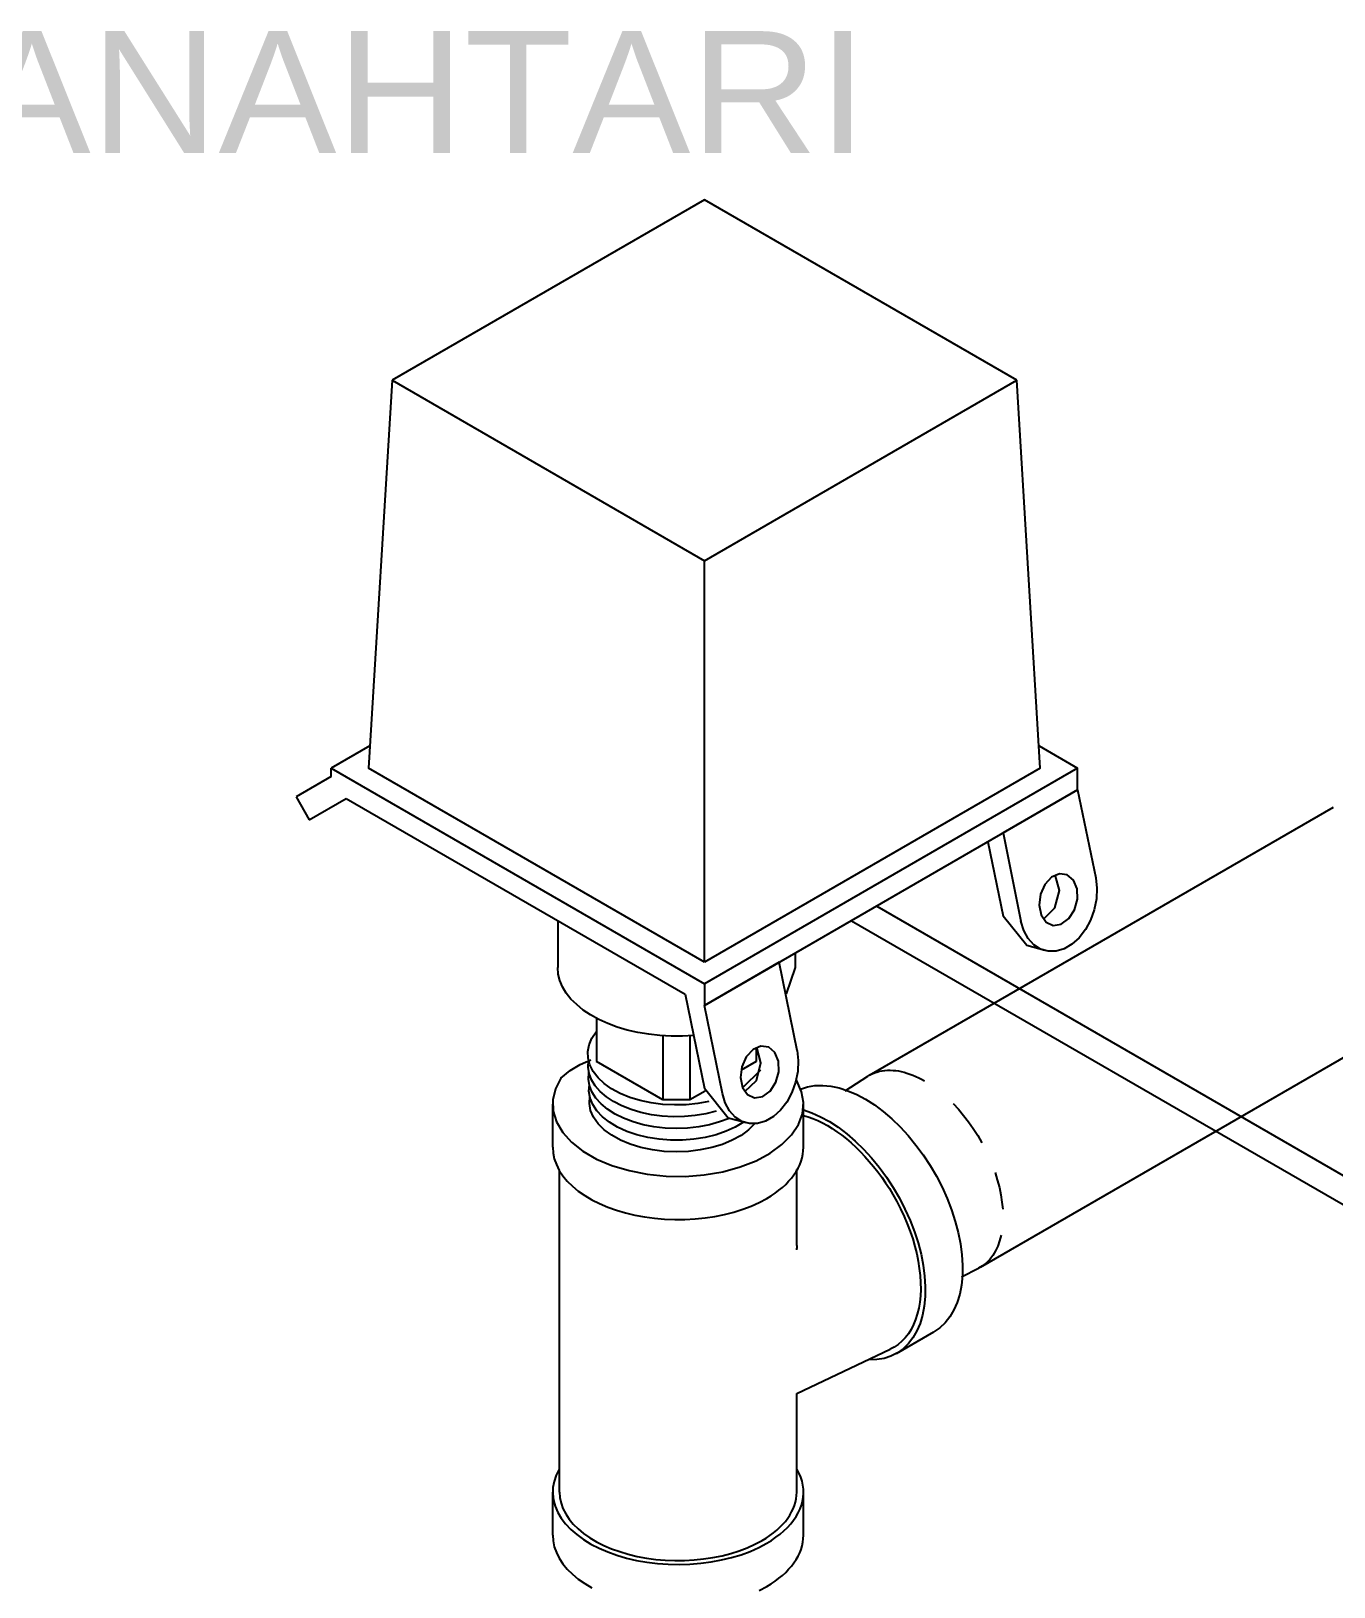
# Model space of a CAD drawing. Header units: centimetres. Extents: x 394264 to 551709, y 50011 to 59011.
# Drawn here: x 525574.2 to 525697.6, y 54217.4 to 54364.7 of the extents above; entities that cross this region are included whole.
import ezdxf

# ---------------------------------------------------------------- set-up
doc = ezdxf.new("R2010")
doc.units = ezdxf.units.CM
for name, color, linetype, lineweight in [('-M-YNGN-ZON3', 6, 'SP', 30), ('0-KRCN-DETAY-YAZI', 71, 'Continuous', 35), ('0-KRCN-YNG-CIHAZ', 4, 'Continuous', 30)]:
    doc.layers.add(name, color=color, linetype=linetype, lineweight=lineweight)
doc.styles.add('CIZGI', font='tahoma.ttf', dxfattribs={"width": 0.8, "oblique": 20})
doc.styles.add('ROMAND', font='arial.ttf', dxfattribs={"height": 0.5})
doc.linetypes.add('SP', pattern='A,2,-0.1,["SP",CIZGI,S=0.14,R=0.2,X=0,Y=-0.07],-0.255', length=2.355)

# ---------------------------------------------------------------- blocks, each defined once
blk = doc.blocks.new('A$C66BCA59E')
at = {"layer": '0-KRCN-YNG-CIHAZ', "color": 31, "linetype": 'Continuous', "lineweight": -3, "extrusion": (0, 0.816497, 0.57735)}
for p, q in [((966.08, -484.52, 2660.53), (936.49, -501.61, 2660.53)), ((995.68, -501.61, 2660.53), (966.08, -484.52, 2660.53)), ((936.49, -501.61, 2660.53), (934.26, -538.35, 2660.53)), ((936.49, -501.61, 2660.53), (966.08, -518.7, 2660.53)), ((966.08, -518.7, 2660.53), (995.68, -501.61, 2660.53)), ((997.9, -538.35, 2660.53), (995.68, -501.61, 2660.53)), ((966.08, -556.72, 2660.53), (966.08, -518.7, 2660.53)), ((934.39, -536.24, 2660.53), (930.73, -538.35, 2660.53)), ((997.78, -536.24, 2660.53), (1001.44, -538.35, 2660.53)), ((930.73, -539.14, 2660.53), (927.39, -541.07, 2660.53)), ((930.73, -539.14, 2660.53), (930.73, -538.35, 2660.53)), ((930.73, -538.35, 2660.53), (966.08, -558.77, 2660.53)), ((966.08, -556.72, 2660.53), (934.26, -538.35, 2660.53)), ((997.9, -538.35, 2660.53), (966.08, -556.72, 2660.53)), ((1001.44, -538.35, 2660.53), (966.08, -558.77, 2660.53)), ((1001.44, -540.39, 2660.53), (1001.44, -538.35, 2660.53)), ((966.08, -560.81, 2660.53), (1001.44, -540.39, 2660.53)), ((1001.44, -540.39, 2660.53), (994.37, -544.48, 2660.53)), ((1001.44, -540.39, 2660.53), (1001.44, -540.39, 2660.53)), ((1001.44, -540.39, 2660.53), (1003.15, -548.74, 2660.53)), ((927.39, -541.07, 2660.53), (928.64, -543.23, 2660.53)), ((928.64, -543.23, 2660.53), (932.14, -541.21, 2660.53)), ((932.14, -541.21, 2660.53), (964.25, -559.75, 2660.53)), ((1025.64, -542.06, 1222.86), (981.69, -567.44, 1289.26)), ((994.37, -544.48, 2660.53), (996.07, -552.82, 2660.53)), ((992.92, -545.31, 2660.53), (994.37, -552.36, 2660.53)), ((996.61, -555.15, 2660.53), (994.37, -552.36, 2660.53)), ((952.19, -552.78, 2660.53), (952.19, -557.23, 2660.53)), ((998.32, -555.61, 2660.53), (996.61, -555.15, 2660.53)), ((973.15, -556.72, 2660.53), (966.08, -560.81, 2660.53)), ((974.86, -565.07, 2660.53), (973.15, -556.72, 2660.53)), ((974.67, -555.85, 2660.53), (974.67, -557.23, 2660.53)), ((974.67, -557.23, 2660.53), (973.82, -559.71, 2660.53)), ((964.25, -559.75, 2660.53), (966.08, -568.69, 2660.53)), ((966.08, -558.77, 2660.53), (966.08, -560.81, 2660.53)), ((966.08, -560.81, 2660.53), (966.08, -560.81, 2660.53)), ((967.79, -569.15, 2660.53), (966.08, -560.81, 2660.53)), ((1036.14, -560.25, 1222.86), (992.19, -585.63, 1289.26)), ((955.87, -562.03, 2660.53), (955.87, -566.13, 2660.53)), ((962.15, -563.67, 2660.53), (962.15, -569.76, 2660.53)), ((964.7, -563.66, 2660.53), (964.7, -569.76, 2660.53)), ((970.98, -564.83, 2660.53), (970.98, -566.13, 2660.53)), ((952.49, -567.71, 2211.57), (953.37, -566.98, 2210.54)), ((953.37, -566.98, 2210.54), (954.3, -566.4, 2209.72)), ((954.3, -566.4, 2209.72), (955.32, -565.98, 2209.13)), ((962.15, -569.76, 2660.53), (955.87, -566.13, 2660.53)), ((970.98, -566.13, 2660.53), (969.56, -566.95, 2660.53)), ((971.39, -566.94, 2660.53), (969.69, -568.63, 2660.53)), ((968.32, -571.48, 2660.53), (966.08, -568.69, 2660.53)), ((979.41, -568.9, 1281.37), (981.55, -567.52, 1289.26)), ((951.71, -574.24, 2243.9), (951.71, -570.15, 2243.9)), ((964.7, -569.76, 2660.53), (962.15, -569.76, 2660.53)), ((966.15, -568.92, 2660.53), (964.7, -569.76, 2660.53)), ((975.47, -574.24, 2243.9), (975.47, -570.15, 2243.9)), ((970.03, -571.94, 2660.53), (968.32, -571.48, 2660.53)), ((952.35, -606.9, 2243.9), (952.35, -576.46, 2243.9)), ((974.83, -583.56, 2243.9), (974.83, -576.36, 2243.9)), ((990.44, -586.5, 1281.99), (992.05, -585.7, 1289.26)), ((984.29, -593.76, 2243.9), (987.83, -591.72, 2243.9)), ((974.83, -597.57, 2243.9), (983.68, -593.38, 2243.9)), ((974.83, -606.9, 2243.9), (974.83, -597.57, 2243.9)), ((951.71, -610.98, 2243.9), (951.71, -606.9, 2243.9)), ((975.47, -610.98, 2243.9), (975.47, -606.9, 2243.9))]:
    blk.add_line(p, q, dxfattribs=at)
at = {"layer": '0-KRCN-YNG-CIHAZ', "color": 31, "linetype": 'Continuous', "lineweight": -3}
for p, q in [((982.42, -551.41, 2660.53), (1167.77, -658.42, 2660.53)), ((980.02, -552.79, 2660.53), (1166.77, -660.61, 2660.53)), ((974.84, -567.96, 2243.9), (974.77, -567.86, 2243.9)), ((989.64, -570.11, 1289.26), (990.14, -570.65, 1289.26)), ((990.14, -570.65, 1289.26), (990.63, -571.23, 1289.26)), ((990.63, -571.23, 1289.26), (991.1, -571.84, 1289.26)), ((991.1, -571.84, 1289.26), (991.55, -572.48, 1289.26)), ((991.55, -572.48, 1289.26), (991.97, -573.13, 1289.26)), ((991.97, -573.13, 1289.26), (992.36, -573.81, 1289.26)), ((993.61, -576.63, 1289.26), (993.83, -577.34, 1289.26)), ((993.83, -577.34, 1289.26), (994.02, -578.05, 1289.26)), ((994.02, -578.05, 1289.26), (994.16, -578.75, 1289.26)), ((994.16, -578.75, 1289.26), (994.27, -579.43, 1289.26)), ((994.27, -579.43, 1289.26), (994.34, -580.1, 1289.26)), ((994.05, -583.1, 1289.26), (993.87, -583.6, 1289.26)), ((994.19, -582.56, 1289.26), (994.05, -583.1, 1289.26)), ((993.11, -584.86, 1289.26), (992.79, -585.19, 1289.26)), ((993.4, -584.48, 1289.26), (993.11, -584.86, 1289.26)), ((993.66, -584.06, 1289.26), (993.4, -584.48, 1289.26)), ((993.87, -583.6, 1289.26), (993.66, -584.06, 1289.26)), ((992.43, -585.47, 1289.26), (992.05, -585.7, 1289.26)), ((992.79, -585.19, 1289.26), (992.43, -585.47, 1289.26))]:
    blk.add_line(p, q, dxfattribs=at)
at = {"layer": '0-KRCN-YNG-CIHAZ', "color": 31, "linetype": 'Continuous', "lineweight": -3, "extrusion": (4e-16, -1.3e-15, -1), "elevation": -2660.53}
blk.add_lwpolyline([(-1003.15, -548.74), (-1003.26, -549.71), (-1003.21, -550.73), (-1003.01, -551.76), (-1002.66, -552.74), (-1002.17, -553.63), (-1001.57, -554.4), (-1000.89, -555.01), (-1000.15, -555.44), (-999.39, -555.66), (-998.64, -555.67), (-997.92, -555.47), (-997.29, -555.06), (-996.75, -554.46), (-996.34, -553.71), (-996.07, -552.82)], dxfattribs=at)
at = {"layer": '0-KRCN-YNG-CIHAZ', "color": 31, "linetype": 'Continuous', "lineweight": -3}
for points, elevation in [([(1001.38, -549.76), (1001.04, -548.94), (1000.45, -548.43), (999.72, -548.34), (998.97, -548.66), (998.33, -549.35), (997.91, -550.29), (997.79, -551.31), (997.98, -552.24), (998.45, -552.92), (999.12, -553.23), (999.88, -553.11), (1000.59, -552.59), (1001.13, -551.76), (1001.41, -550.76), (1001.38, -549.76)], 2660.53), ([(998.2, -552.64), (999.29, -551.58), (999.73, -549.93), (999.32, -548.46)], 2660.53), ([(973.09, -566.09), (972.76, -565.27), (972.17, -564.76), (971.44, -564.67), (970.69, -564.99), (970.05, -565.68), (969.63, -566.62), (969.5, -567.64), (969.69, -568.57), (970.17, -569.25), (970.84, -569.56), (971.6, -569.44), (972.31, -568.92), (972.85, -568.09), (973.13, -567.09), (973.09, -566.09)], 2660.53), ([(969.92, -568.97), (971, -567.91), (971.44, -566.26), (971.04, -564.79)], 2660.53), ([(981.55, -567.52), (981.76, -567.4), (981.97, -567.29), (982.2, -567.2), (982.43, -567.12), (982.67, -567.05), (982.91, -567.01), (983.16, -566.97), (983.42, -566.95), (983.68, -566.95), (983.95, -566.96)], 1289.26), ([(983.95, -566.96), (984.21, -566.98), (984.47, -567.02), (984.73, -567.07), (985, -567.14), (985.27, -567.22), (985.55, -567.31), (985.82, -567.41), (986.1, -567.53), (986.38, -567.66), (986.66, -567.8), (986.94, -567.96)], 1289.26), ([(952.49, -567.71), (951.97, -568.72), (951.73, -569.76), (951.76, -570.81), (952.07, -571.84), (952.66, -572.84), (953.49, -573.77), (954.57, -574.62), (955.85, -575.36), (957.32, -575.98), (958.94, -576.46), (960.66, -576.8), (962.45, -576.98), (964.27, -577), (966.07, -576.86), (967.82, -576.56), (969.46, -576.11), (970.97, -575.53), (972.3, -574.81), (973.43, -573.99), (974.33, -573.08), (974.98, -572.1), (975.36, -571.07), (975.47, -570.02), (975.29, -568.98), (974.84, -567.96)], 2243.9), ([(951.71, -574.24), (951.75, -574.79), (951.86, -575.35), (952.06, -575.89), (952.33, -576.43), (952.67, -576.95), (953.09, -577.45), (953.58, -577.93), (954.13, -578.39), (954.74, -578.82), (955.42, -579.22), (956.14, -579.58), (956.92, -579.91), (957.74, -580.21), (958.6, -580.46), (959.49, -580.67), (960.41, -580.84), (961.35, -580.97), (962.3, -581.05), (963.27, -581.09), (964.23, -581.08), (965.19, -581.03), (966.14, -580.93), (967.07, -580.79), (967.98, -580.61), (968.87, -580.38), (969.71, -580.11), (970.52, -579.81), (971.28, -579.46), (971.99, -579.09)], 2243.9), ([(971.99, -579.09), (972.39, -578.84), (972.77, -578.59), (973.13, -578.32), (973.47, -578.05), (973.78, -577.76), (974.06, -577.47), (974.33, -577.17), (974.56, -576.86), (974.77, -576.55), (974.96, -576.23), (975.11, -575.9), (975.24, -575.57), (975.34, -575.24), (975.41, -574.91), (975.45, -574.57), (975.47, -574.24)], 2243.9), ([(952.31, -604.74), (952.03, -605.31), (951.84, -605.89), (951.73, -606.48), (951.71, -607.07), (951.78, -607.66), (951.94, -608.24), (952.18, -608.82), (952.51, -609.38), (952.93, -609.92), (953.42, -610.44), (953.99, -610.93), (954.62, -611.4), (955.33, -611.83), (956.1, -612.22), (956.92, -612.57), (957.79, -612.88), (958.71, -613.15), (959.66, -613.37), (960.64, -613.54), (961.65, -613.66), (962.66, -613.73), (963.69, -613.75), (964.71, -613.72), (965.73, -613.64), (966.73, -613.51), (967.7, -613.33), (968.65, -613.1), (969.56, -612.83), (970.42, -612.51), (971.23, -612.15), (971.99, -611.75)], 2243.9), ([(971.99, -611.75), (972.44, -611.47), (972.86, -611.18), (973.25, -610.88), (973.62, -610.57), (973.95, -610.25), (974.26, -609.91), (974.53, -609.57), (974.77, -609.22), (974.97, -608.86), (975.14, -608.49), (975.27, -608.13), (975.37, -607.75), (975.44, -607.38), (975.47, -607), (975.46, -606.62), (975.41, -606.25), (975.33, -605.87), (975.22, -605.5), (975.07, -605.13), (974.88, -604.77)], 2243.9), ([(952.35, -606.9), (952.38, -607.42), (952.5, -607.95), (952.68, -608.46), (952.94, -608.97), (953.26, -609.46), (953.66, -609.94), (954.12, -610.39), (954.64, -610.82), (955.22, -611.23), (955.86, -611.61), (956.55, -611.95), (957.28, -612.27), (958.06, -612.54), (958.87, -612.79), (959.71, -612.99), (960.58, -613.15), (961.47, -613.27), (962.37, -613.35), (963.28, -613.38), (964.2, -613.38), (965.1, -613.33), (966, -613.23), (966.89, -613.1), (967.75, -612.92), (968.58, -612.71), (969.38, -612.46), (970.14, -612.17), (970.86, -611.84), (971.54, -611.48)], 2243.9), ([(971.54, -611.48), (971.92, -611.25), (972.28, -611.01), (972.62, -610.76), (972.93, -610.5), (973.23, -610.23), (973.5, -609.95), (973.75, -609.67), (973.97, -609.38), (974.17, -609.08), (974.34, -608.78), (974.49, -608.47), (974.61, -608.16), (974.71, -607.85), (974.77, -607.53), (974.81, -607.21), (974.83, -606.9)], 2243.9), ([(951.71, -610.98), (951.75, -611.53), (951.86, -612.09), (952.06, -612.63), (952.33, -613.17), (952.67, -613.69), (953.09, -614.19), (953.58, -614.67), (954.13, -615.13), (954.74, -615.56), (955.42, -615.96)], 2243.9), ([(971.28, -616.21), (971.99, -615.83)], 2243.9), ([(971.99, -615.83), (972.39, -615.58), (972.77, -615.33), (973.13, -615.06), (973.47, -614.79), (973.78, -614.5), (974.06, -614.21), (974.33, -613.91), (974.56, -613.6), (974.77, -613.29), (974.96, -612.97), (975.11, -612.64), (975.24, -612.32), (975.34, -611.98), (975.41, -611.65), (975.45, -611.31), (975.47, -610.98)], 2243.9)]:
    blk.add_lwpolyline(points, dxfattribs=dict(at, elevation=elevation))
at = {"layer": '0-KRCN-YNG-CIHAZ', "color": 31, "linetype": 'Continuous', "lineweight": -3, "extrusion": (2.6e-15, -6.52e-14, -1), "elevation": -2660.53}
blk.add_lwpolyline([(-965.05, -563.65), (-963.99, -563.71), (-962.92, -563.71), (-961.85, -563.66), (-960.8, -563.54), (-959.77, -563.37), (-958.77, -563.14), (-957.82, -562.86), (-956.92, -562.52), (-956.08, -562.14), (-955.3, -561.71), (-954.6, -561.25), (-953.98, -560.74), (-953.44, -560.21), (-952.99, -559.65), (-952.64, -559.06), (-952.39, -558.46), (-952.24, -557.85), (-952.19, -557.23)], dxfattribs=at)
at = {"layer": '0-KRCN-YNG-CIHAZ', "color": 31, "linetype": 'Continuous', "lineweight": -3, "extrusion": (1.6e-15, -1.48e-14, -1), "elevation": -2660.53}
blk.add_lwpolyline([(-966.51, -569.91), (-965.45, -570.1), (-964.35, -570.22), (-963.24, -570.24), (-962.13, -570.19), (-961.04, -570.05), (-959.99, -569.82), (-959.01, -569.52), (-958.1, -569.15), (-957.29, -568.71), (-956.58, -568.21), (-956, -567.66), (-955.54, -567.07), (-955.23, -566.45), (-955.06, -565.82), (-955.03, -565.17), (-955.16, -564.53), (-955.43, -563.91), (-955.84, -563.31)], dxfattribs=at)
at = {"layer": '0-KRCN-YNG-CIHAZ', "color": 31, "linetype": 'Continuous', "lineweight": -3, "extrusion": (3.8e-15, 4e-16, -1), "elevation": -2660.53}
blk.add_lwpolyline([(-974.86, -565.07), (-974.97, -566.04), (-974.93, -567.06), (-974.72, -568.09), (-974.37, -569.07), (-973.89, -569.96), (-973.29, -570.73), (-972.61, -571.34), (-971.87, -571.77), (-971.1, -571.99), (-970.35, -572), (-969.64, -571.8), (-969, -571.39), (-968.47, -570.79), (-968.06, -570.04), (-967.79, -569.15)], dxfattribs=at)
at = {"layer": '0-KRCN-YNG-CIHAZ', "color": 31, "linetype": 'Continuous', "lineweight": -3, "extrusion": (0, 0, -1)}
for points, elevation in [([(-967.2, -570.84), (-966.23, -571.08), (-965.22, -571.24), (-964.18, -571.34), (-963.13, -571.35), (-962.08, -571.29), (-961.06, -571.16), (-960.07, -570.95), (-959.13, -570.67), (-958.27, -570.33), (-957.48, -569.92), (-956.79, -569.47), (-956.2, -568.96), (-955.73, -568.42), (-955.38, -567.85), (-955.16, -567.25), (-955.06, -566.65), (-955.1, -566.04)], -2660.53), ([(-968.41, -571.51), (-967.52, -571.84), (-966.55, -572.11), (-965.54, -572.31), (-964.49, -572.43), (-963.42, -572.47), (-962.35, -572.43), (-961.3, -572.31), (-960.29, -572.11), (-959.33, -571.84), (-958.43, -571.5), (-957.62, -571.1), (-956.9, -570.64), (-956.29, -570.14), (-955.8, -569.59), (-955.43, -569.01), (-955.2, -568.41), (-955.1, -567.79), (-955.14, -567.17)], -2660.53), ([(-983.93, -578.71), (-984.31, -579.39), (-984.67, -580.08), (-985, -580.79), (-985.3, -581.5), (-985.57, -582.21), (-985.81, -582.92), (-986.02, -583.63), (-986.19, -584.34), (-986.33, -585.04), (-986.44, -585.73), (-986.52, -586.4), (-986.56, -587.06), (-986.57, -587.7), (-986.54, -588.32), (-986.48, -588.92), (-986.38, -589.49), (-986.25, -590.04), (-986.08, -590.55), (-985.89, -591.04), (-985.66, -591.49), (-985.4, -591.9), (-985.11, -592.28), (-984.79, -592.61), (-984.45, -592.91), (-984.07, -593.17), (-983.68, -593.38)], -2243.9)]:
    blk.add_lwpolyline(points, dxfattribs=dict(at, elevation=elevation))
at = {"layer": '0-KRCN-YNG-CIHAZ', "color": 31, "linetype": 'Continuous', "lineweight": -3, "extrusion": (6.3e-15, -1.04e-14, -1), "elevation": -2660.53}
blk.add_lwpolyline([(-969.77, -571.87), (-969, -572.33), (-968.13, -572.73), (-967.18, -573.06), (-966.16, -573.31), (-965.09, -573.48), (-963.99, -573.56), (-962.88, -573.56), (-961.78, -573.48), (-960.71, -573.31), (-959.69, -573.06), (-958.73, -572.74), (-957.86, -572.34), (-957.09, -571.88), (-956.44, -571.36), (-955.9, -570.8), (-955.51, -570.2), (-955.25, -569.58), (-955.14, -568.94), (-955.18, -568.3)], dxfattribs=at)
at = {"layer": '0-KRCN-YNG-CIHAZ', "color": 31, "linetype": 'Continuous', "lineweight": -3, "extrusion": (-6e-15, 2.81e-14, -1), "elevation": -2243.9}
blk.add_lwpolyline([(-975.19, -568.75), (-975.85, -568.53), (-976.55, -568.41), (-977.29, -568.38), (-978.06, -568.46), (-978.86, -568.62), (-979.68, -568.89), (-980.51, -569.25), (-981.34, -569.69), (-982.18, -570.23), (-983.01, -570.85), (-983.82, -571.54), (-984.62, -572.31), (-985.38, -573.14), (-986.12, -574.03), (-986.81, -574.97), (-987.46, -575.96), (-988.06, -576.98), (-988.6, -578.03), (-989.08, -579.1), (-989.5, -580.18), (-989.85, -581.26), (-990.13, -582.33), (-990.34, -583.39), (-990.48, -584.42), (-990.54, -585.42), (-990.52, -586.38), (-990.43, -587.29), (-990.27, -588.14), (-990.03, -588.93), (-989.72, -589.65), (-989.34, -590.29), (-988.9, -590.86), (-988.39, -591.33), (-987.83, -591.72)], dxfattribs=at)
at = {"layer": '0-KRCN-YNG-CIHAZ', "color": 31, "linetype": 'Continuous', "lineweight": -3, "extrusion": (-2.59e-14, 3.26e-14, -1), "elevation": -2660.53}
blk.add_lwpolyline([(-970.84, -572.02), (-970.26, -572.59), (-969.55, -573.12), (-968.72, -573.58), (-967.79, -573.97), (-966.77, -574.28), (-965.69, -574.5), (-964.57, -574.64), (-963.42, -574.69), (-962.27, -574.64), (-961.15, -574.5), (-960.07, -574.27), (-959.06, -573.96), (-958.12, -573.57), (-957.3, -573.11), (-956.59, -572.59), (-956.01, -572.02), (-955.58, -571.4), (-955.3, -570.76), (-955.18, -570.1), (-955.21, -569.43)], dxfattribs=at)
at = {"layer": '0-KRCN-YNG-CIHAZ', "color": 31, "linetype": 'Continuous', "lineweight": -3, "extrusion": (-1.1e-14, -2.6e-14, -1), "elevation": -2243.9}
blk.add_lwpolyline([(-975.46, -570.7), (-976.27, -570.98), (-977.09, -571.35), (-977.92, -571.8), (-978.75, -572.34), (-979.57, -572.96), (-980.37, -573.66), (-981.16, -574.43), (-981.91, -575.26), (-982.64, -576.14), (-983.32, -577.08), (-983.96, -578.06), (-984.55, -579.07), (-985.08, -580.11), (-985.56, -581.17), (-985.97, -582.24), (-986.32, -583.31), (-986.6, -584.37), (-986.81, -585.42), (-986.94, -586.44), (-987, -587.43), (-986.99, -588.38), (-986.9, -589.28), (-986.74, -590.13), (-986.51, -590.92), (-986.21, -591.64), (-985.84, -592.28), (-985.41, -592.84), (-984.91, -593.33), (-984.36, -593.72), (-983.75, -594.02), (-983.1, -594.24), (-982.4, -594.35), (-981.67, -594.37)], dxfattribs=at)
at = {"layer": '0-KRCN-YNG-CIHAZ', "color": 31, "linetype": 'Continuous', "lineweight": -3, "extrusion": (1.63e-14, 4.86e-14, -1), "elevation": -2243.9}
blk.add_lwpolyline([(-975.46, -571.23), (-975.91, -571.36), (-976.36, -571.53), (-976.81, -571.72), (-977.27, -571.94), (-977.73, -572.19), (-978.19, -572.47), (-978.64, -572.78), (-979.1, -573.11), (-979.55, -573.46), (-979.99, -573.84), (-980.43, -574.24), (-980.87, -574.67), (-981.29, -575.11), (-981.7, -575.58), (-982.11, -576.06), (-982.5, -576.56), (-982.88, -577.08), (-983.25, -577.61), (-983.6, -578.15), (-983.93, -578.71)], dxfattribs=at)
at = {"layer": '0-KRCN-YNG-CIHAZ', "color": 31, "linetype": 'Continuous', "lineweight": -3, "extrusion": (1.49983e-11, -7.74e-14, -1), "elevation": -2243.9}
blk.add_lwpolyline([(-974.83, -583.56), (-974.83, -583.57), (-974.83, -583.58), (-974.83, -583.59), (-974.83, -583.59), (-974.83, -583.6), (-974.83, -583.61), (-974.83, -583.62), (-974.83, -583.63), (-974.83, -583.64), (-974.83, -583.65), (-974.83, -583.66), (-974.83, -583.66), (-974.83, -583.67), (-974.83, -583.68), (-974.83, -583.69), (-974.83, -583.7), (-974.83, -583.71), (-974.83, -583.72), (-974.83, -583.73), (-974.83, -583.74), (-974.83, -583.74), (-974.83, -583.75), (-974.83, -583.76), (-974.83, -583.77), (-974.83, -583.78), (-974.83, -583.79), (-974.83, -583.8), (-974.83, -583.81), (-974.83, -583.81), (-974.83, -583.82), (-974.82, -583.83), (-974.82, -583.84), (-974.82, -583.85), (-974.82, -583.86), (-974.82, -583.87), (-974.82, -583.88), (-974.82, -583.89), (-974.82, -583.89), (-974.82, -583.9), (-974.82, -583.91), (-974.82, -583.92), (-974.82, -583.93), (-974.82, -583.94), (-974.82, -583.95), (-974.82, -583.96), (-974.82, -583.97)], dxfattribs=at)
at = {"layer": '0-KRCN-DETAY-YAZI', "extrusion": (0, 0.816497, 0.57735), "style": 'ROMAND', "width": 0.6}
blk.add_text('ANAHTARI', height=20, rotation=180, dxfattribs=at).set_placement((-896.76, 1653.39, 581.13))

msp = doc.modelspace()

# ---------------------------------------------------------------- block references
at = {"layer": '-M-YNGN-ZON3'}
msp.add_blockref('A$C66BCA59E', (524671.91, 54833.28, -2010.95), dxfattribs=at)

doc.saveas('drawing.dxf')
